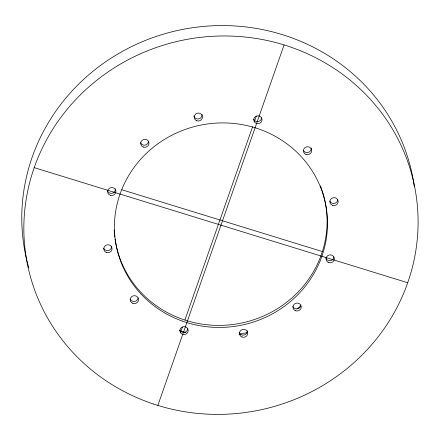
<?xml version="1.0" encoding="UTF-8"?>
<svg xmlns="http://www.w3.org/2000/svg" width="440" height="440" viewBox="0 0 440 440"><rect width="100%" height="100%" fill="white"/><g stroke="black" fill="none" stroke-linecap="round" stroke-linejoin="round"><path stroke-width="0.66" d="M180.659 332.151L182.474 326.964M184.971 319.831L252.632 126.616M254.452 121.429L256.267 116.243M157.845 405.427L284.086 44.93M121.803 189.739L322.668 251.642M34.216 167.629L407.715 282.733M28.782 267.828A197.445 188.887 -11.2 0 1 179.685 30.019A197.445 188.887 -11.2 0 1 414.288 186.461M311.256 148.038A4.158 3.977 -11.2 0 1 303.397 150.436M337.761 199.452A4.158 3.977 -11.2 0 1 329.758 201.119M333.933 256.916A4.158 3.977 -11.2 0 1 325.77 257.862M300.834 305.19A4.158 3.977 -11.2 0 1 292.787 306.405M247.33 330.77A4.158 3.977 -11.2 0 1 239.223 332.459M187.787 328.29A4.158 3.977 -11.2 0 1 179.757 330.011M138.121 297.792A4.158 3.977 -11.2 0 1 130.07 299.013M111.661 246.571A4.158 3.977 -11.2 0 1 103.659 248.237M115.439 188.81A4.158 3.977 -11.2 0 1 107.618 191.301M148.572 141.465A4.158 3.977 -11.2 0 1 140.525 142.681M202.048 114.516A4.158 3.977 -11.2 0 1 198.556 118.938A4.158 3.977 -11.2 0 1 193.853 115.858M261.624 117.838A4.158 3.977 -11.2 0 1 253.589 119.169M320.425 185.884A106.711 102.086 -11.2 0 1 246.604 321.86A106.711 102.086 -11.2 0 1 115.033 238.904M114.763 236.874A106.711 102.086 -11.2 0 1 114.158 230.076M300.691 306.014A126.649 121.16 -11.2 0 1 297.017 308.952M247.28 332.585A126.649 121.16 -11.2 0 1 239.299 334.224M186.104 332.519A126.649 121.16 -11.2 0 1 179.691 330.792M153.417 404.008A197.445 188.887 -11.2 0 0 415.124 189.305A197.445 188.887 -11.2 0 0 94.358 82.22A197.445 188.887 -11.2 0 0 153.417 404.008M182.204 321.046A106.711 102.086 -11.2 0 0 326.288 208.065A106.711 102.086 -11.2 0 0 154.402 146.421A106.711 102.086 -11.2 0 0 182.204 321.046M256.465 123.519A4.158 3.977 -11.2 0 0 261.971 119.004A4.158 3.977 -11.2 0 0 255.216 116.749A4.158 3.977 -11.2 0 0 256.465 123.519M196.719 120.747A4.158 3.977 -11.2 0 0 202.444 116.485A4.158 3.977 -11.2 0 0 195.816 113.922A4.158 3.977 -11.2 0 0 196.719 120.747M143.319 147.048A4.158 3.977 -11.2 0 0 148.94 142.654A4.158 3.977 -11.2 0 0 142.246 140.245A4.158 3.977 -11.2 0 0 143.319 147.048M110.319 195.283A4.158 3.977 -11.2 0 0 115.83 190.762A4.158 3.977 -11.2 0 0 109.076 188.507A4.158 3.977 -11.2 0 0 110.319 195.283M106.309 252.439A4.158 3.977 -11.2 0 0 112.035 248.171A4.158 3.977 -11.2 0 0 105.408 245.608A4.158 3.977 -11.2 0 0 106.309 252.439M132.869 303.38A4.158 3.977 -11.2 0 0 138.484 298.986A4.158 3.977 -11.2 0 0 131.791 296.577A4.158 3.977 -11.2 0 0 132.869 303.38M182.628 334.367A4.158 3.977 -11.2 0 0 188.133 329.846A4.158 3.977 -11.2 0 0 181.385 327.591A4.158 3.977 -11.2 0 0 182.628 334.367M242 337.007A4.158 3.977 -11.2 0 0 247.726 332.739A4.158 3.977 -11.2 0 0 241.093 330.176A4.158 3.977 -11.2 0 0 242 337.007M295.581 310.772A4.158 3.977 -11.2 0 0 301.202 306.377A4.158 3.977 -11.2 0 0 294.509 303.969A4.158 3.977 -11.2 0 0 295.581 310.772M328.768 262.603A4.158 3.977 -11.2 0 0 334.279 258.082A4.158 3.977 -11.2 0 0 327.525 255.827A4.158 3.977 -11.2 0 0 328.768 262.603M332.409 205.315A4.158 3.977 -11.2 0 0 338.135 201.053A4.158 3.977 -11.2 0 0 331.507 198.49A4.158 3.977 -11.2 0 0 332.409 205.315M306.036 154.446A4.158 3.977 -11.2 0 0 311.652 150.051A4.158 3.977 -11.2 0 0 304.964 147.642A4.158 3.977 -11.2 0 0 306.036 154.446"/></g></svg>
